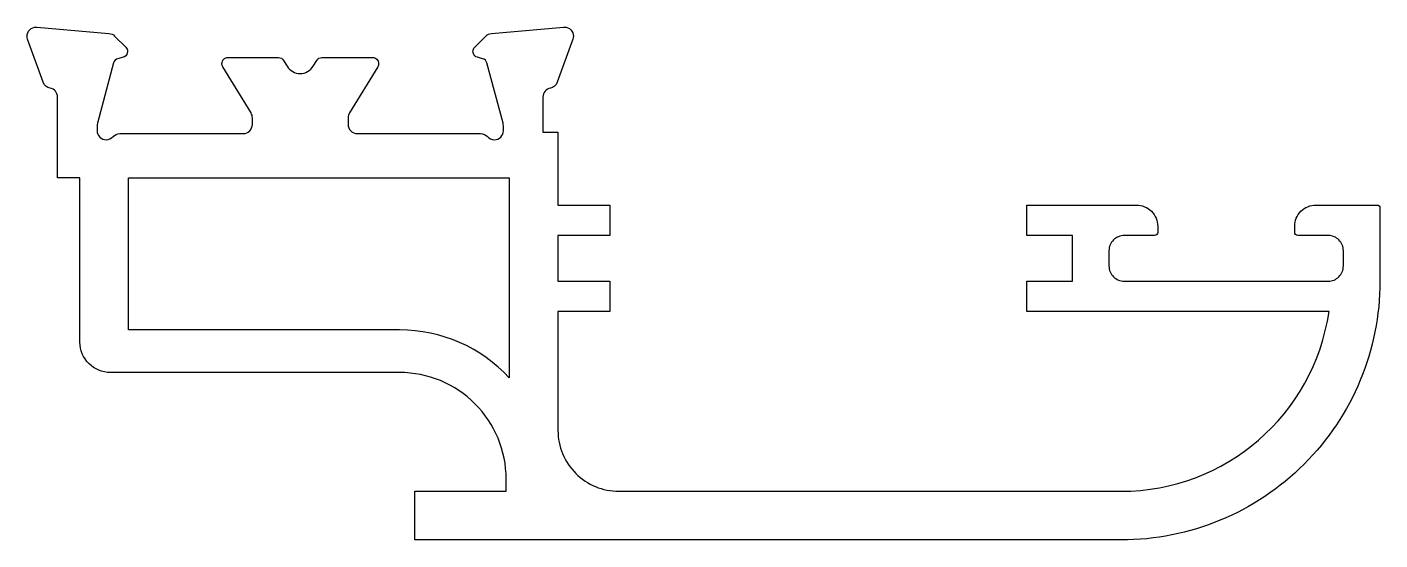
# Model space of a CAD drawing. Extents: x 596.8 to 641.3, y 506.7 to 523.6.
import ezdxf

# ---------------------------------------------------------------- set-up
doc = ezdxf.new("R2010")
doc.units = 0
doc.layers.get('0').update_dxf_attribs({"linetype": 'CONTINUOUS'})

msp = doc.modelspace()

# ---------------------------------------------------------------- linework, layer by layer
at = {"color": 0}
for points in [[(604.245, 520.587, 0.137852), (604.201, 520.744), (603.274, 522.262, -0.137852), (603.245, 522.366, -0.414214), (603.445, 522.566), (605.1, 522.566, -0.261413), (605.27, 522.471), (605.388, 522.279, 0.561174), (606.241, 522.279), (606.358, 522.471, -0.261413), (606.529, 522.566), (608.191, 522.566, -0.414214), (608.391, 522.366, -0.137852), (608.362, 522.262), (607.435, 520.744, 0.137852), (607.391, 520.587), (607.391, 520.366, 0.415222), (607.691, 520.066), (611.744, 520.066, -0.213422), (611.968, 519.966, 0.213422), (612.191, 519.866, 0.414214), (612.491, 520.166), (612.491, 520.327, 0.065543), (612.481, 520.405), (611.95, 522.386, 0.267949), (611.809, 522.528), (611.639, 522.573, -0.267949), (611.498, 522.715, -0.065543), (611.491, 522.766, -0.198912), (611.55, 522.908), (611.914, 523.272, -0.176327), (612.1, 523.358), (614.465, 523.565, -0.02182), (614.491, 523.566, -0.414214), (614.791, 523.266, -0.091642), (614.774, 523.166), (614.26, 521.753, -0.263725), (614.034, 521.561, 0.359508), (613.791, 521.266), (613.791, 520.116), (614.282, 520.116), (614.282, 517.719), (615.982, 517.719), (615.982, 516.719), (614.282, 516.719), (614.282, 515.219), (615.982, 515.219), (615.982, 514.219), (614.282, 514.219), (614.282, 510.319, 0.414214), (616.282, 508.319), (632.782, 508.319, 0.372229), (639.609, 514.219), (629.682, 514.219), (629.682, 515.219), (631.182, 515.219), (631.182, 516.719), (629.682, 516.719), (629.682, 517.719), (633.282, 517.719, -0.414214), (633.982, 517.019), (633.982, 516.819, -0.414214), (633.882, 516.719), (632.882, 516.719, 0.414214), (632.382, 516.219), (632.382, 515.719, 0.414214), (632.882, 515.219), (639.582, 515.219, 0.414214), (640.082, 515.719), (640.082, 516.219, 0.414214), (639.582, 516.719), (638.582, 516.719, -0.414214), (638.482, 516.819), (638.482, 517.019, -0.414214), (639.182, 517.719), (641.182, 517.719, -0.414214), (641.282, 517.619), (641.282, 515.219, -0.414214), (632.782, 506.719), (609.582, 506.719), (609.582, 508.319), (612.582, 508.319), (612.582, 508.719, 0.414214), (609.082, 512.219), (599.582, 512.219, -0.414214), (598.582, 513.219), (598.582, 518.619), (597.845, 518.619), (597.845, 521.266, 0.359508), (597.602, 521.561, -0.263725), (597.376, 521.753), (596.862, 523.166, -0.091642), (596.845, 523.266, -0.414214), (597.145, 523.566, -0.02182), (597.171, 523.565), (599.536, 523.358, -0.176327), (599.722, 523.272), (600.086, 522.908, -0.198912), (600.145, 522.766, -0.065543), (600.138, 522.715, -0.267949), (599.997, 522.573), (599.828, 522.528, 0.267949), (599.686, 522.386), (599.155, 520.405, 0.065543), (599.145, 520.327), (599.145, 520.166, 0.414214), (599.445, 519.866, 0.213422), (599.668, 519.966, -0.213422), (599.892, 520.066), (603.945, 520.066, 0.414214), (604.245, 520.366)], [(612.682, 512.043, 0.209307), (609.082, 513.619), (600.182, 513.619), (600.182, 518.619), (612.682, 518.619)]]:
    msp.add_lwpolyline(points, format="xyb", close=True, dxfattribs=at)

doc.saveas('drawing.dxf')
